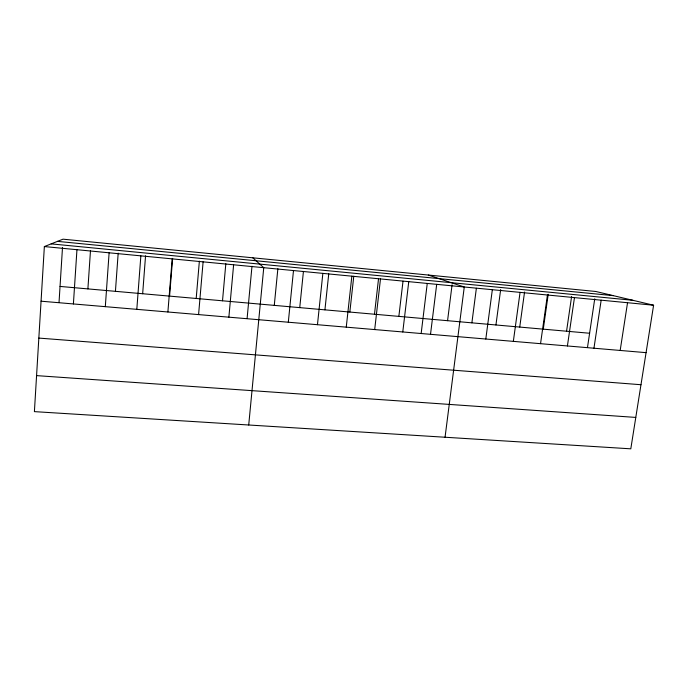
<?xml version="1.0" encoding="UTF-8"?>
<svg xmlns="http://www.w3.org/2000/svg" width="688" height="688" viewBox="0 0 688 688"><rect width="100%" height="100%" fill="white"/><g stroke="black" fill="none" stroke-linecap="round" stroke-linejoin="round"><path stroke-width="1.03" d="M44.359 246.562L34.4 411.63L630.801 448.825L653.6 305.231L595.834 291.488L63.029 239.175L44.359 246.562L653.6 305.231M59.03 302.453L62.496 247.577M73.401 303.95L76.953 249.701M87.892 288.9L90.498 250.466M105.316 306.659L109.117 252.797M115.429 291.334L118.181 253.141M136.809 309.342L140.859 255.859M142.657 293.742L145.555 255.781M167.889 311.982L172.189 258.869M169.575 296.115L172.628 258.387M196.192 298.472L199.365 261.165M198.583 314.597L203.106 261.853M222.508 300.802L225.827 263.71M228.872 317.168L233.619 264.785M247.104 318.458L251.989 266.23M248.721 424.995L263.753 267.692L252.78 257.811M274.28 305.377L277.866 268.724M288.306 322.225L293.492 270.556M299.744 307.622L303.434 271.39M317.46 324.702L322.861 273.377M324.925 309.849L328.744 273.833M346.253 327.153L351.852 276.172M349.839 312.051L353.778 276.241M374.478 314.235L378.546 278.631M374.693 329.569L380.49 278.932M398.859 316.385L403.013 281.194M402.772 331.96L408.758 281.65M421.185 333.276L427.248 283.525M430.516 334.316L436.691 284.342M447.561 320.694L452.076 284.849M445.05 437.241L464.271 286.999L428.289 275.037M471.882 322.844L476.371 288.255M485.805 339.021L492.341 289.7M495.936 324.968L500.675 289.536M513.343 341.36L520.059 292.366M519.732 327.075L524.557 292.03M540.544 343.673L547.433 295.006M543.271 329.156L548.207 294.309M566.559 331.212L571.599 296.562M567.411 345.961L574.463 297.612M587.492 347.431L594.742 298.798M593.95 348.223L601.166 300.183M620.172 350.45L627.542 302.72M36.576 375.622L635.789 417.418M38.838 338.083L640.975 384.721M41.065 301.198L646.075 352.652M60.037 286.432L589.607 333.25M51.144 243.879L632.84 300.286M57.457 241.376L613.275 295.634"/></g></svg>
